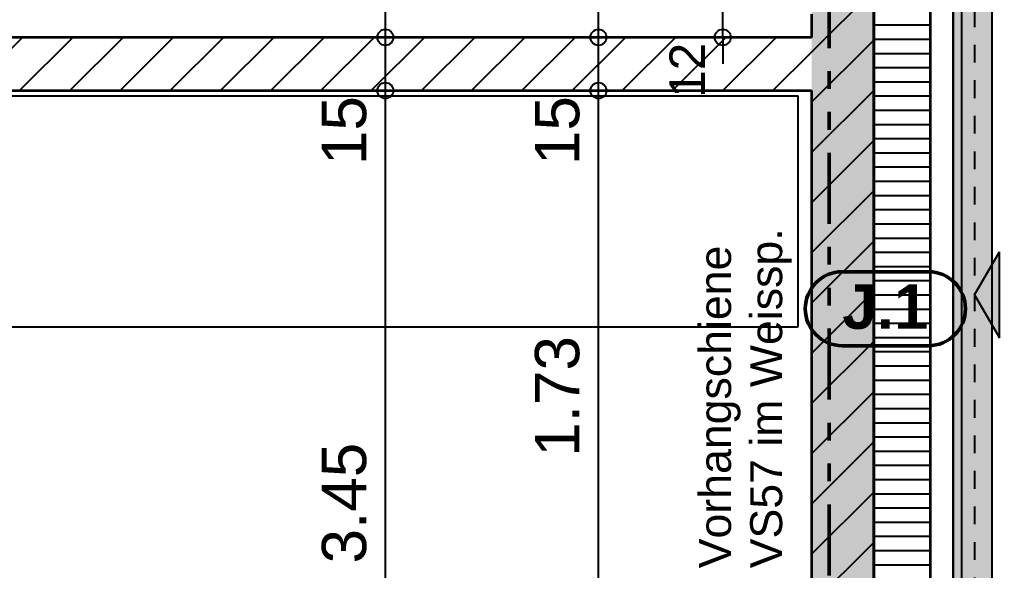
# Model space of a CAD drawing. Header units: centimetres. Extents: x 0.3 to 84.3, y 0.3 to 59.7.
# Drawn here: x 58.63 to 64.14, y 32.11 to 35.21 of the extents above; entities that cross this region are included whole.
import ezdxf

# ---------------------------------------------------------------- set-up
doc = ezdxf.new("R2010")
doc.units = ezdxf.units.CM
for name, pattern in [('AUSGEZOGEN', [0]), ('LINIE_17', [0.05, 0, -0.05]), ('LINIE_23', [0.79, 0.4, -0.13, 0, -0.13, 0, -0.13]), ('PUNKT', [6.35, 0, -6.35]), ('RAND', [44.45, 12.7, -6.35, 12.7, -6.35, 0, -6.35]), ('VERDECKT', [9.525, 6.35, -3.175])]:
    doc.linetypes.add(name, pattern=pattern)
for name, color, linetype, lineweight in [('Allgemein', 7, 'AUSGEZOGEN', 35), ('Bauachsen grob', 7, 'RAND', 25), ('Daemmung', 7, 'AUSGEZOGEN', 35), ('Fuellflaeche tragende Wände MW', 7, 'AUSGEZOGEN', 25), ('Holz Fassadenverkleidung', 7, 'AUSGEZOGEN', 35), ('Konstruktion oben', 7, 'VERDECKT', 25), ('Spengler', 7, 'AUSGEZOGEN', 35), ('Text Werkplan Ausfuehrung', 7, 'AUSGEZOGEN', 50), ('Unterkonstruktion', 7, 'AUSGEZOGEN', 35), ('Vorhangbrett', 7, 'AUSGEZOGEN', 25), ('Wand Mauerwerk tragend', 7, 'AUSGEZOGEN', 35), ('Werkplan- Ausfuehrungsmasse', 7, 'AUSGEZOGEN', 25)]:
    doc.layers.add(name, color=color, linetype=linetype, lineweight=lineweight)
doc.layers.add('Moebel', color=7, linetype='AUSGEZOGEN', lineweight=25, true_color=0xababab)
doc.layers.add('Sanitaer Vermassung', color=7, linetype='AUSGEZOGEN', lineweight=35, true_color=0x656565)
doc.styles.add('ARIAL', font='ARIAL.TTF')

msp = doc.modelspace()

# ---------------------------------------------------------------- hatches: boundary and pattern name
at = {"layer": 'Allgemein', "linetype": 'AUSGEZOGEN', "lineweight": 25}
h = msp.add_hatch(color=32, dxfattribs=at)
h.paths.add_polyline_path([(63.884, 48.7477), (63.884, 38.6497), (63.932, 38.6497), (63.932, 48.7477)])
h.paths.add_polyline_path([(63.884, 36.0897), (63.884, 31.2297), (63.932, 31.2297), (63.932, 36.0897)])
h.paths.add_polyline_path([(63.884, 28.6697), (63.884, 26.3897), (63.932, 26.3897), (63.932, 28.6697)])
h.paths.add_polyline_path([(63.884, 23.8297), (63.884, 20.2597), (63.932, 20.2597), (63.932, 23.8297)])
at = {"layer": 'Fuellflaeche tragende Wände MW', "linetype": 'AUSGEZOGEN', "lineweight": 25}
msp.add_hatch(color=254, dxfattribs=at).paths.add_polyline_path([(63.086, 35.9697), (63.086, 31.3497), (63.436, 31.3497), (63.436, 35.9697)])
at = {"layer": 'Spengler', "linetype": 'AUSGEZOGEN', "lineweight": 25, "true_color": 0xfafafa}
msp.add_hatch(color=7, dxfattribs=at).paths.add_polyline_path([(64.104, 31.2297), (64.104, 36.0897), (63.932, 36.0897), (63.932, 31.2297)])
at = {"layer": 'Text Werkplan Ausfuehrung', "linetype": 'AUSGEZOGEN', "lineweight": 25}
msp.add_hatch(color=7, dxfattribs=at).paths.add_polyline_path([(64.004, 33.6597), (64.144, 33.4172), (64.144, 33.9022)])

# ---------------------------------------------------------------- linework, layer by layer
at = {"layer": 'Allgemein', "color": 7, "linetype": 'AUSGEZOGEN', "lineweight": 25}
for p, q in [((63.884, 36.0897), (63.884, 31.2297)), ((63.932, 31.2297), (63.932, 36.0897))]:
    msp.add_line(p, q, dxfattribs=at)
at = {"layer": 'Bauachsen grob', "color": 32, "linetype": 'LINIE_23', "lineweight": 50, "true_color": 0xc36e14}
msp.add_line((63.186, 1.3897), (63.186, 58.1), dxfattribs=at)
at = {"layer": 'Daemmung', "color": 7, "linetype": 'AUSGEZOGEN', "lineweight": 35}
for p, q in [((63.756, 31.2297), (63.756, 36.0897)), ((63.436, 35.9697), (63.436, 31.3497))]:
    msp.add_line(p, q, dxfattribs=at)
at = {"layer": 'Daemmung', "color": 7, "linetype": 'AUSGEZOGEN', "lineweight": 25}
for points in [[(63.436, 35.1797), (63.756, 35.1797), (63.756, 35.1797)], [(63.436, 35.1797), (63.756, 35.1797), (63.756, 35.1797)], [(63.436, 35.0997), (63.756, 35.0997), (63.756, 35.0997)], [(63.436, 35.0197), (63.756, 35.0197), (63.756, 35.0197)], [(63.436, 34.9397), (63.756, 34.9397), (63.756, 34.9397)], [(63.436, 34.8597), (63.756, 34.8597), (63.756, 34.8597)], [(63.436, 34.8597), (63.756, 34.8597), (63.756, 34.8597)], [(63.436, 34.7797), (63.756, 34.7797), (63.756, 34.7797)], [(63.436, 34.6997), (63.756, 34.6997), (63.756, 34.6997)], [(63.436, 34.6197), (63.756, 34.6197), (63.756, 34.6197)], [(63.436, 34.5397), (63.756, 34.5397), (63.756, 34.5397)], [(63.436, 34.5397), (63.756, 34.5397), (63.756, 34.5397)], [(63.436, 34.4597), (63.756, 34.4597), (63.756, 34.4597)], [(63.436, 34.3797), (63.436, 34.3797), (63.436, 34.3797), (63.436, 34.3797), (63.756, 34.3797), (63.756, 34.3797)], [(63.436, 34.2997), (63.436, 34.2997), (63.436, 34.2997), (63.436, 34.2997), (63.756, 34.2997), (63.756, 34.2997)], [(63.436, 34.2197), (63.436, 34.2197), (63.436, 34.2197), (63.436, 34.2197), (63.756, 34.2197), (63.756, 34.2197)], [(63.436, 34.2197), (63.436, 34.2197), (63.436, 34.2197), (63.436, 34.2197), (63.756, 34.2197), (63.756, 34.2197)], [(63.436, 34.1397), (63.436, 34.1397), (63.436, 34.1397), (63.436, 34.1397), (63.756, 34.1397), (63.756, 34.1397)], [(63.436, 34.0597), (63.436, 34.0597), (63.436, 34.0597), (63.436, 34.0597), (63.756, 34.0597)], [(63.436, 33.9797), (63.436, 33.9797), (63.436, 33.9797), (63.436, 33.9797), (63.756, 33.9797), (63.756, 33.9797)], [(63.436, 33.8997), (63.436, 33.8997), (63.436, 33.8997), (63.436, 33.8997), (63.756, 33.8997), (63.756, 33.8997)], [(63.436, 33.8997), (63.436, 33.8997), (63.436, 33.8997), (63.436, 33.8997), (63.756, 33.8997), (63.756, 33.8997)], [(63.436, 33.8197), (63.436, 33.8197), (63.436, 33.8197), (63.436, 33.8197), (63.756, 33.8197), (63.756, 33.8197)], [(63.436, 33.7397), (63.436, 33.7397), (63.436, 33.7397), (63.436, 33.7397), (63.756, 33.7397)], [(63.436, 33.6597), (63.436, 33.6597), (63.436, 33.6597), (63.436, 33.6597), (63.756, 33.6597)], [(63.436, 33.5797), (63.436, 33.5797), (63.436, 33.5797), (63.436, 33.5797), (63.756, 33.5797)], [(63.436, 33.5797), (63.436, 33.5797), (63.436, 33.5797), (63.436, 33.5797), (63.756, 33.5797)], [(63.436, 33.4997), (63.436, 33.4997), (63.436, 33.4997), (63.436, 33.4997), (63.756, 33.4997)], [(63.436, 33.4197), (63.436, 33.4197), (63.436, 33.4197), (63.436, 33.4197), (63.756, 33.4197)], [(63.436, 33.3397), (63.436, 33.3397), (63.436, 33.3397), (63.436, 33.3397), (63.756, 33.3397)], [(63.436, 33.2597), (63.436, 33.2597), (63.436, 33.2597), (63.436, 33.2597), (63.756, 33.2597)], [(63.436, 33.2597), (63.436, 33.2597), (63.436, 33.2597), (63.436, 33.2597), (63.756, 33.2597)], [(63.436, 33.1797), (63.436, 33.1797), (63.436, 33.1797), (63.436, 33.1797), (63.756, 33.1797)], [(63.436, 33.0997), (63.436, 33.0997), (63.436, 33.0997), (63.436, 33.0997), (63.756, 33.0997)], [(63.436, 33.0197), (63.436, 33.0197), (63.436, 33.0197), (63.436, 33.0197), (63.756, 33.0197)], [(63.436, 32.9397), (63.436, 32.9397), (63.436, 32.9397), (63.436, 32.9397), (63.756, 32.9397)], [(63.436, 32.9397), (63.436, 32.9397), (63.436, 32.9397), (63.436, 32.9397), (63.756, 32.9397)], [(63.436, 32.8597), (63.436, 32.8597), (63.436, 32.8597), (63.436, 32.8597), (63.756, 32.8597)], [(63.436, 32.7797), (63.436, 32.7797), (63.436, 32.7797), (63.436, 32.7797), (63.756, 32.7797)], [(63.436, 32.6997), (63.436, 32.6997), (63.436, 32.6997), (63.436, 32.6997), (63.756, 32.6997)], [(63.436, 32.6197), (63.436, 32.6197), (63.436, 32.6197), (63.436, 32.6197), (63.756, 32.6197)], [(63.436, 32.6197), (63.436, 32.6197), (63.436, 32.6197), (63.436, 32.6197), (63.756, 32.6197)], [(63.436, 32.5397), (63.436, 32.5397), (63.436, 32.5397), (63.436, 32.5397), (63.756, 32.5397)], [(63.436, 32.4597), (63.436, 32.4597), (63.436, 32.4597), (63.436, 32.4597), (63.756, 32.4597)], [(63.436, 32.3797), (63.436, 32.3797), (63.436, 32.3797), (63.436, 32.3797), (63.756, 32.3797)], [(63.436, 32.2997), (63.436, 32.2997), (63.436, 32.2997), (63.436, 32.2997), (63.756, 32.2997)], [(63.436, 32.2997), (63.436, 32.2997), (63.436, 32.2997), (63.436, 32.2997), (63.756, 32.2997)], [(63.436, 32.2197), (63.436, 32.2197), (63.436, 32.2197), (63.436, 32.2197), (63.756, 32.2197)], [(63.436, 32.1397), (63.436, 32.1397), (63.436, 32.1397), (63.436, 32.1397), (63.756, 32.1397)]]:
    msp.add_lwpolyline(points, dxfattribs=at)
at = {"layer": 'Holz Fassadenverkleidung', "color": 7, "linetype": 'LINIE_17', "lineweight": 25}
msp.add_line((64.004, 48.8677), (64.004, 10.9417), dxfattribs=at)
at = {"layer": 'Konstruktion oben', "color": 7, "linetype": 'PUNKT', "lineweight": 35}
msp.add_line((64.004, 48.8677), (64.004, 10.9417), dxfattribs=at)
at = {"layer": 'Moebel', "color": 253, "linetype": 'AUSGEZOGEN', "lineweight": 25, "true_color": 0xababab}
for p, q in [((55.811, 34.7797), (63.011, 34.7797)), ((63.011, 33.4797), (63.011, 34.7797)), ((55.811, 33.4797), (63.011, 33.4797))]:
    msp.add_line(p, q, dxfattribs=at)
at = {"layer": 'Sanitaer Vermassung', "color": 240, "linetype": 'AUSGEZOGEN', "lineweight": 25}
for q in [(62.586, 35.3497), (62.436, 35.1097), (62.736, 35.1097), (62.586, 35.1097), (62.586, 34.9597)]:
    msp.add_line((62.586, 35.1097), q, dxfattribs=at)
msp.add_circle((62.586, 35.1097), 0.045, dxfattribs=at)
at = {"layer": 'Spengler', "color": 7, "linetype": 'AUSGEZOGEN', "lineweight": 25}
msp.add_line((64.104, 31.2297), (64.104, 36.0697), dxfattribs=at)
at = {"layer": 'Text Werkplan Ausfuehrung', "color": 7, "linetype": 'AUSGEZOGEN', "lineweight": 25}
for p, q in [((64.004, 33.6597), (64.144, 33.9022)), ((64.144, 33.4172), (64.144, 33.9022)), ((64.004, 33.6597), (64.144, 33.4172))]:
    msp.add_line(p, q, dxfattribs=at)
at = {"layer": 'Text Werkplan Ausfuehrung', "color": 92, "linetype": 'AUSGEZOGEN', "lineweight": 50, "true_color": 0x00b300}
for p, q in [((63.7445, 33.7897), (63.259, 33.7897)), ((63.7445, 33.3731), (63.259, 33.3731))]:
    msp.add_line(p, q, dxfattribs=at)
for centre, start, end in [((63.259, 33.5814), 90, 270), ((63.7445, 33.5814), 270, 90)]:
    msp.add_arc(centre, 0.2083, start, end, dxfattribs=at)
at = {"layer": 'Unterkonstruktion', "color": 7, "linetype": 'AUSGEZOGEN', "lineweight": 25}
for p, q in [((63.756, 36.0897), (63.756, 31.2297)), ((63.884, 31.2297), (63.884, 36.0897))]:
    msp.add_line(p, q, dxfattribs=at)
at = {"layer": 'Wand Mauerwerk tragend', "color": 7, "linetype": 'AUSGEZOGEN', "lineweight": 35}
for p, q in [((63.436, 31.3497), (63.436, 35.9697)), ((63.086, 35.2397), (63.086, 35.1097)), ((63.086, 35.1097), (56.976, 35.1097)), ((55.736, 34.8097), (63.086, 34.8097)), ((63.086, 34.8097), (63.086, 31.3497))]:
    msp.add_line(p, q, dxfattribs=at)
at = {"layer": 'Wand Mauerwerk tragend', "color": 7, "linetype": 'AUSGEZOGEN', "lineweight": 25}
for p, q in [((58.3434, 34.8097), (58.6434, 35.1097)), ((58.6262, 34.8097), (58.9262, 35.1097)), ((58.9091, 34.8097), (59.2091, 35.1097)), ((59.1919, 34.8097), (59.4919, 35.1097)), ((59.4748, 34.8097), (59.7748, 35.1097)), ((59.7576, 34.8097), (60.0576, 35.1097)), ((60.0404, 34.8097), (60.3404, 35.1097)), ((60.3233, 34.8097), (60.6233, 35.1097)), ((60.6061, 34.8097), (60.9061, 35.1097)), ((60.889, 34.8097), (61.189, 35.1097)), ((61.1718, 34.8097), (61.4718, 35.1097)), ((61.4547, 34.8097), (61.7547, 35.1097)), ((61.7375, 34.8097), (62.0375, 35.1097)), ((62.0203, 34.8097), (62.3203, 35.1097)), ((62.3032, 34.8097), (62.6032, 35.1097)), ((62.586, 34.8097), (62.886, 35.1097)), ((62.8689, 34.8097), (63.086, 35.0269))]:
    msp.add_line(p, q, dxfattribs=at)
for points in [[(63.086, 35.0269), (63.086, 35.0269), (63.436, 35.3769)], [(63.086, 34.744), (63.086, 34.744), (63.436, 35.094)], [(63.086, 34.4612), (63.086, 34.4612), (63.436, 34.8112)], [(63.086, 34.1783), (63.086, 34.1783), (63.436, 34.5283)], [(63.086, 33.8955), (63.086, 33.8955), (63.436, 34.2455)], [(63.086, 33.6126), (63.086, 33.6126), (63.436, 33.9626)], [(63.086, 33.3298), (63.086, 33.3298), (63.436, 33.6798)], [(63.086, 33.047), (63.086, 33.047), (63.436, 33.397)], [(63.086, 32.7641), (63.086, 32.7641), (63.436, 33.1141)], [(63.086, 32.4813), (63.086, 32.4813), (63.436, 32.8313)], [(63.086, 32.1984), (63.086, 32.1984), (63.436, 32.5484)], [(63.086, 31.9156), (63.086, 31.9156), (63.436, 32.2656)]]:
    msp.add_lwpolyline(points, dxfattribs=at)
at = {"layer": 'Werkplan- Ausfuehrungsmasse', "color": 7, "linetype": 'AUSGEZOGEN', "lineweight": 25}
for p, q in [((60.686, 35.1097), (60.686, 38.9897)), ((61.886, 35.1097), (61.886, 35.9697)), ((60.686, 35.1097), (60.536, 35.1097)), ((60.686, 35.1097), (60.836, 35.1097)), ((60.686, 35.1097), (60.686, 35.1097)), ((60.686, 34.8097), (60.686, 35.1097)), ((61.886, 35.1097), (61.736, 35.1097)), ((61.886, 35.1097), (62.036, 35.1097)), ((61.886, 35.1097), (61.886, 35.1097)), ((61.886, 34.8097), (61.886, 35.1097)), ((60.686, 34.8097), (60.536, 34.8097)), ((60.686, 34.8097), (60.836, 34.8097)), ((60.686, 34.8097), (60.686, 34.8097)), ((60.686, 27.9097), (60.686, 34.8097)), ((61.886, 34.8097), (61.736, 34.8097)), ((61.886, 34.8097), (62.036, 34.8097)), ((61.886, 34.8097), (61.886, 34.8097)), ((61.886, 31.3497), (61.886, 34.8097))]:
    msp.add_line(p, q, dxfattribs=at)
for centre in [(60.686, 35.1097), (61.886, 35.1097), (60.686, 34.8097), (61.886, 34.8097)]:
    msp.add_circle(centre, 0.045, dxfattribs=at)

# ---------------------------------------------------------------- texts
at = {"layer": 'Sanitaer Vermassung', "color": 240, "linetype": 'AUSGEZOGEN', "lineweight": 35, "insert": (62.486, 34.7687), "char_height": 0.2, "width": 0.1, "attachment_point": 7, "rotation": 90, "style": 'ARIAL'}
msp.add_mtext('12', dxfattribs=at)
at = {"layer": 'Text Werkplan Ausfuehrung', "color": 92, "linetype": 'AUSGEZOGEN', "lineweight": 50, "true_color": 0x00b300, "insert": (63.259, 33.4647), "char_height": 0.25, "width": 0.125, "attachment_point": 7, "style": 'ARIAL'}
msp.add_mtext('\\fArial|i0|b1|c0|p0;J.1', dxfattribs=at)
at = {"layer": 'Vorhangbrett', "color": 191, "linetype": 'AUSGEZOGEN', "lineweight": 35, "true_color": 0xbe96ea, "char_height": 0.18, "width": 0.09, "attachment_point": 7, "rotation": 90, "style": 'ARIAL'}
for s, insert in [('VS57\\~im\\~Weissp.', (62.9749, 32.1197)), ('Vorhangschiene', (62.6869, 32.1197))]:
    msp.add_mtext(s, dxfattribs=dict(at, insert=insert))
at = {"layer": 'Werkplan- Ausfuehrungsmasse', "color": 7, "linetype": 'AUSGEZOGEN', "lineweight": 50, "char_height": 0.25, "width": 0.125, "attachment_point": 7, "rotation": 90, "style": 'ARIAL'}
for s, insert in [('15', (60.5817, 34.3902)), ('15', (61.7817, 34.3902)), ('1.73', (61.7816, 32.7478)), ('3.45', (60.5816, 32.1469))]:
    msp.add_mtext(s, dxfattribs=dict(at, insert=insert))

doc.saveas('drawing.dxf')
